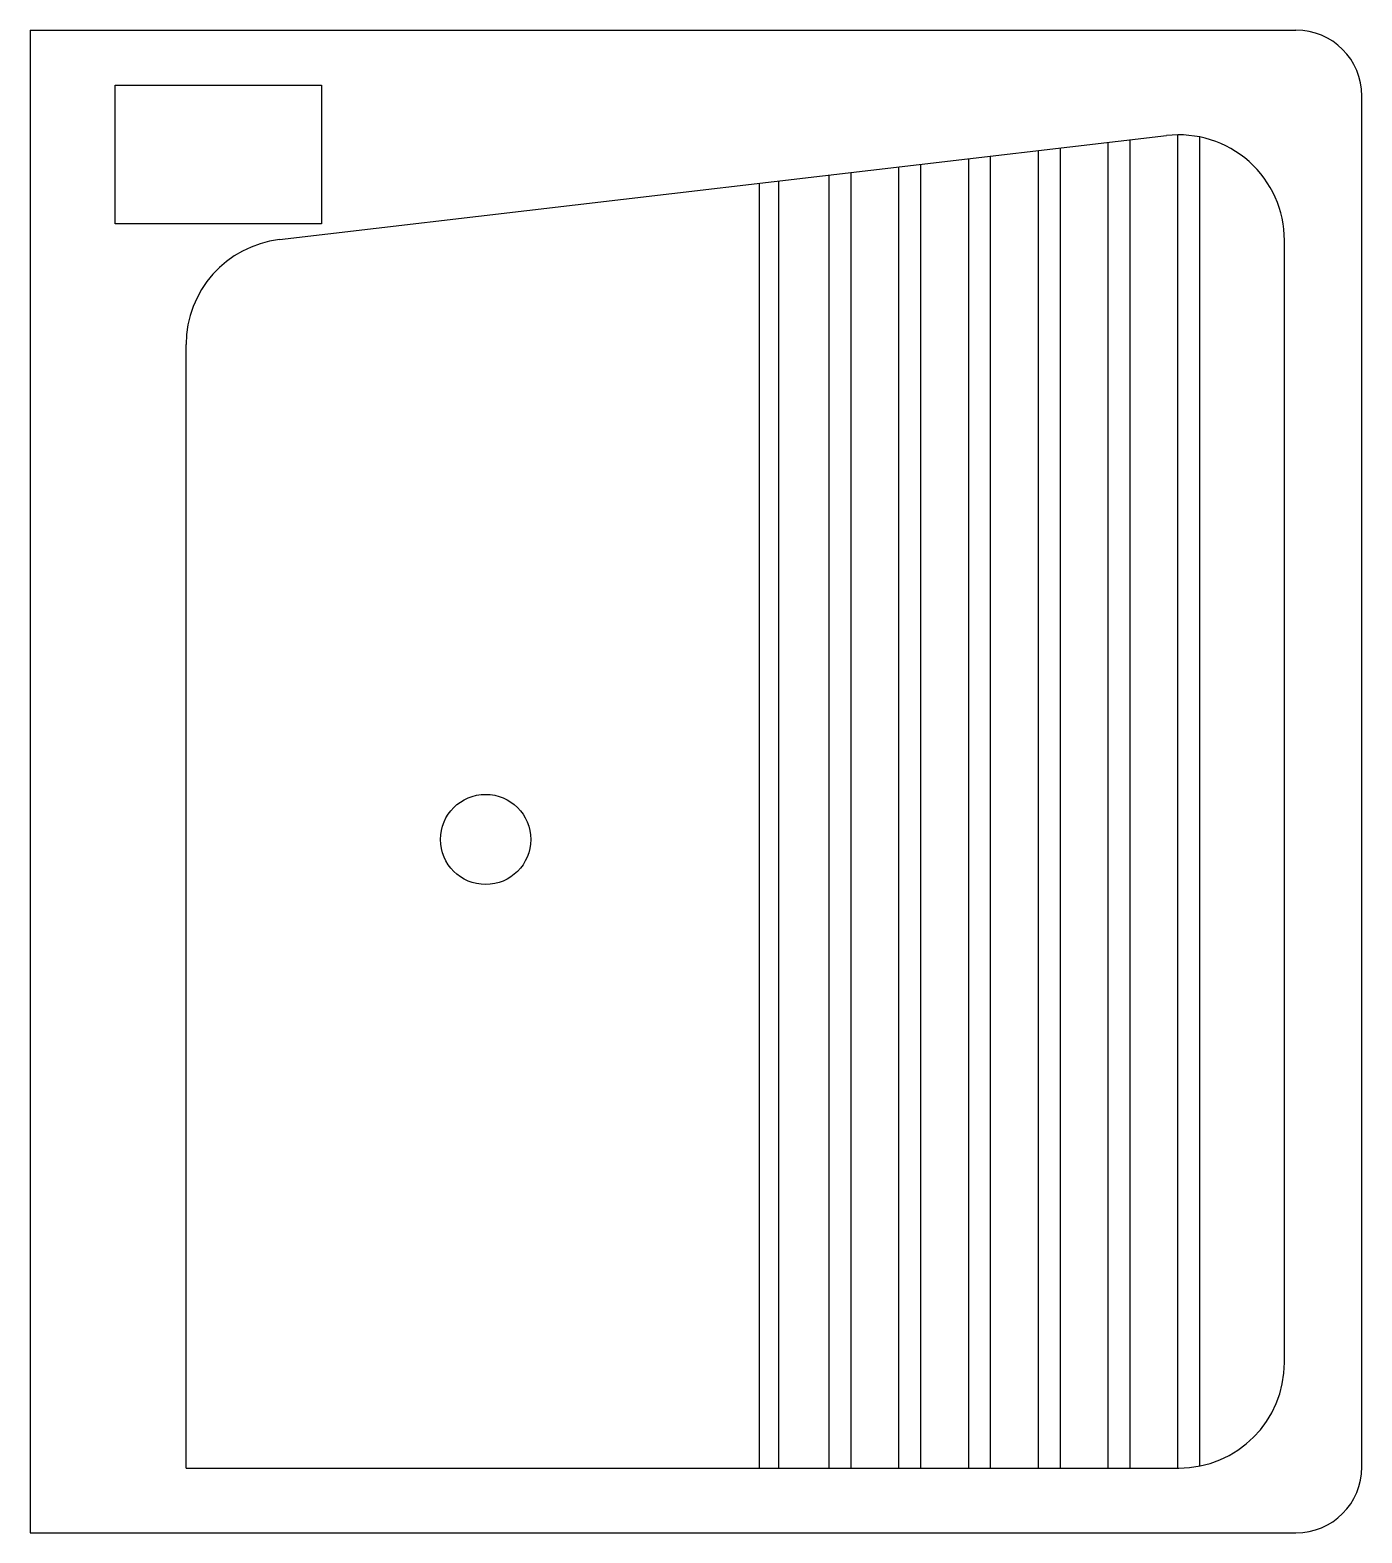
# Model space of a CAD drawing. Header units: millimetres. Extents: x 2243.624 to 2244.26, y 1589.312 to 1590.029.
import ezdxf

# ---------------------------------------------------------------- set-up
doc = ezdxf.new("R2010")
doc.units = ezdxf.units.MM
doc.layers.add('015', color=6, linetype='Continuous')
doc.layers.add('021', color=1, linetype='Continuous')

msp = doc.modelspace()

# ---------------------------------------------------------------- linework, layer by layer
at = {"layer": '015'}
for p, q in [((2244.13882, 1589.34265), (2244.13882, 1589.97529)), ((2244.14926, 1589.34265), (2244.14926, 1589.97651)), ((2244.17211, 1589.34265), (2244.17211, 1589.97889)), ((2244.18256, 1589.34366), (2244.18256, 1589.97789)), ((2244.07223, 1589.34265), (2244.07223, 1589.96748)), ((2244.08268, 1589.34265), (2244.08268, 1589.9687)), ((2244.10553, 1589.34265), (2244.10553, 1589.97138)), ((2244.11597, 1589.34265), (2244.11597, 1589.97261)), ((2244.00565, 1589.34265), (2244.00565, 1589.95967)), ((2244.01609, 1589.34265), (2244.01609, 1589.9609)), ((2244.03894, 1589.34265), (2244.03894, 1589.96358)), ((2244.04938, 1589.34265), (2244.04938, 1589.9648)), ((2243.98165, 1589.34265), (2243.98165, 1589.95686))]:
    msp.add_line(p, q, dxfattribs=at)
at = {"layer": '021'}
for p, q in [((2243.62424, 1590.02891), (2243.62424, 1589.31171)), ((2243.62424, 1590.02891), (2244.22841, 1590.02891)), ((2244.25991, 1589.34321), (2244.25991, 1589.99741)), ((2243.74325, 1589.92891), (2244.16667, 1589.97855)), ((2243.97235, 1589.34265), (2243.97235, 1589.95577)), ((2244.22293, 1589.39305), (2244.22293, 1589.92849)), ((2243.69872, 1589.34265), (2243.69872, 1589.87885)), ((2243.69872, 1589.34265), (2244.17253, 1589.34265)), ((2243.62424, 1589.31171), (2244.22841, 1589.31171))]:
    msp.add_line(p, q, dxfattribs=at)
msp.add_lwpolyline([(2243.76328, 1590.00265), (2243.76328, 1589.9365), (2243.6649, 1589.9365), (2243.6649, 1590.00265)], close=True, dxfattribs=at)
msp.add_circle((2243.84168, 1589.64265), 0.02152, dxfattribs=at)
for centre, radius, start, end in [((2244.22841, 1589.99741), 0.0315, 0, 90), ((2244.17253, 1589.92849), 0.0504, 0, 96.687), ((2243.74912, 1589.87885), 0.0504, 96.687, 180), ((2244.17253, 1589.39305), 0.0504, 270, 0), ((2244.22841, 1589.34321), 0.0315, 270, 0)]:
    msp.add_arc(centre, radius, start, end, dxfattribs=at)

doc.saveas('drawing.dxf')
